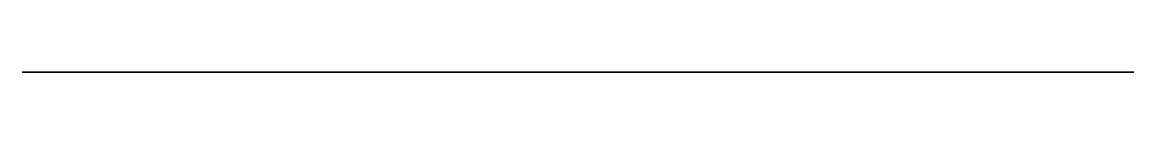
# Model space of a CAD drawing. Header units: millimetres. Extents: x -70.6 to 3.1, y 0 to 0.
import ezdxf

# ---------------------------------------------------------------- set-up
doc = ezdxf.new("R2010")
doc.units = ezdxf.units.MM
doc.layers.get('0').update_dxf_attribs({"color": 194, "true_color": 0x551cb1})

msp = doc.modelspace()

# ---------------------------------------------------------------- linework, layer by layer
at = {"color": 251, "true_color": 0x565656}
msp.add_polyline3d([(-33.695, 0, -112.393), (-32.272, 0, -112.404), (-32.272, 0, -116.538), (-9.174, 0, -116.538), (-9.174, 0, -112.48), (-5.872, 0, -112.48), (-5.859, 0, -111.845), (-5.816, 0, -111.192), (-5.779, 0, -110.865), (-5.731, 0, -110.541), (-5.669, 0, -110.221), (-5.594, 0, -109.908), (-5.518, 0, -109.658), (-5.427, 0, -109.414), (-5.321, 0, -109.176), (-5.2, 0, -108.946), (-5.066, 0, -108.724), (-4.919, 0, -108.51), (-4.759, 0, -108.305), (-4.588, 0, -108.108), (-4.39, 0, -107.907), (-4.181, 0, -107.719), (-3.962, 0, -107.545), (-3.732, 0, -107.385), (-3.493, 0, -107.242), (-3.37, 0, -107.177), (-3.245, 0, -107.116), (-3.118, 0, -107.06), (-2.988, 0, -107.009), (-2.856, 0, -106.963), (-2.723, 0, -106.921), (-2.517, 0, -106.868), (-2.31, 0, -106.826), (-2.1, 0, -106.796), (-1.888, 0, -106.777), (-1.676, 0, -106.769), (-1.463, 0, -106.773), (-1.25, 0, -106.787), (-1.038, 0, -106.813), (-0.826, 0, -106.849), (-0.616, 0, -106.897), (-0.407, 0, -106.955), (-0.201, 0, -107.024), (0.002, 0, -107.104), (0.202, 0, -107.194), (0.398, 0, -107.295), (0.59, 0, -107.406), (0.757, 0, -107.514), (0.92, 0, -107.631), (1.078, 0, -107.754), (1.232, 0, -107.884), (1.381, 0, -108.021), (1.525, 0, -108.162), (1.662, 0, -108.309), (1.794, 0, -108.459), (1.923, 0, -108.619), (2.044, 0, -108.785), (2.158, 0, -108.956), (2.264, 0, -109.131), (2.362, 0, -109.311), (2.453, 0, -109.495), (2.538, 0, -109.683), (2.615, 0, -109.874), (2.749, 0, -110.266), (2.858, 0, -110.668), (2.941, 0, -111.078), (3.002, 0, -111.492), (3.057, 0, -112.126), (3.082, 0, -112.767), (3.087, 0, -114.056), (3.087, 0, -127.143), (-11.879, 0, -127.143), (-11.879, 0, -125.573), (-11.881, 0, -125.527), (-11.884, 0, -125.483), (-11.89, 0, -125.439), (-11.897, 0, -125.396), (-11.907, 0, -125.354), (-11.919, 0, -125.312), (-11.933, 0, -125.272), (-11.948, 0, -125.232), (-11.966, 0, -125.193), (-11.985, 0, -125.155), (-12.006, 0, -125.119), (-12.029, 0, -125.083), (-12.054, 0, -125.049), (-12.08, 0, -125.016), (-12.107, 0, -124.984), (-12.136, 0, -124.953), (-12.167, 0, -124.924), (-12.198, 0, -124.897), (-12.231, 0, -124.871), (-12.266, 0, -124.846), (-12.301, 0, -124.824), (-12.338, 0, -124.802), (-12.376, 0, -124.783), (-12.415, 0, -124.765), (-12.454, 0, -124.75), (-12.495, 0, -124.736), (-12.537, 0, -124.724), (-12.579, 0, -124.714), (-12.622, 0, -124.707), (-12.666, 0, -124.701), (-12.71, 0, -124.698), (-12.755, 0, -124.697), (-56.588, 0, -124.697), (-56.633, 0, -124.698), (-56.677, 0, -124.701), (-56.721, 0, -124.707), (-56.764, 0, -124.714), (-56.806, 0, -124.724), (-56.848, 0, -124.736), (-56.889, 0, -124.75), (-56.928, 0, -124.765), (-56.967, 0, -124.783), (-57.005, 0, -124.802), (-57.042, 0, -124.824), (-57.077, 0, -124.846), (-57.112, 0, -124.871), (-57.145, 0, -124.897), (-57.176, 0, -124.924), (-57.207, 0, -124.953), (-57.236, 0, -124.984), (-57.263, 0, -125.016), (-57.289, 0, -125.049), (-57.314, 0, -125.083), (-57.337, 0, -125.119), (-57.358, 0, -125.155), (-57.377, 0, -125.193), (-57.395, 0, -125.232), (-57.41, 0, -125.272), (-57.424, 0, -125.312), (-57.436, 0, -125.354), (-57.446, 0, -125.396), (-57.453, 0, -125.439), (-57.459, 0, -125.483), (-57.462, 0, -125.527), (-57.464, 0, -125.573), (-57.464, 0, -126.86), (-70.615, 0, -126.86), (-70.615, 0, -100.48), (-60.673, 0, -100.48), (-60.673, 0, -106.549), (-59.478, 0, -106.549), (-59.416, 0, -106.244), (-59.342, 0, -105.942), (-59.256, 0, -105.643), (-59.158, 0, -105.348), (-59.049, 0, -105.058), (-58.927, 0, -104.772), (-58.794, 0, -104.491), (-58.65, 0, -104.215), (-58.495, 0, -103.944), (-58.328, 0, -103.68), (-58.15, 0, -103.423), (-57.962, 0, -103.173), (-57.764, 0, -102.93), (-57.557, 0, -102.695), (-57.341, 0, -102.47), (-57.117, 0, -102.253), (-56.98, 0, -102.131), (-56.839, 0, -102.013), (-56.694, 0, -101.901), (-56.546, 0, -101.794), (-56.394, 0, -101.693), (-56.239, 0, -101.597), (-56.081, 0, -101.507), (-55.919, 0, -101.422), (-55.755, 0, -101.344), (-55.588, 0, -101.272), (-55.419, 0, -101.206), (-55.247, 0, -101.147), (-55.073, 0, -101.094), (-54.897, 0, -101.048), (-54.719, 0, -101.009), (-54.539, 0, -100.977), (-54.319, 0, -100.948), (-54.098, 0, -100.929), (-53.876, 0, -100.921), (-53.653, 0, -100.923), (-53.431, 0, -100.937), (-53.208, 0, -100.962), (-52.986, 0, -100.998), (-52.765, 0, -101.045), (-52.483, 0, -101.12), (-52.203, 0, -101.208), (-51.926, 0, -101.308), (-51.654, 0, -101.421), (-51.387, 0, -101.545), (-51.125, 0, -101.68), (-50.87, 0, -101.826), (-50.623, 0, -101.982), (-50.474, 0, -102.084), (-50.329, 0, -102.192), (-50.051, 0, -102.423), (-49.788, 0, -102.672), (-49.538, 0, -102.936), (-49.3, 0, -103.215), (-49.072, 0, -103.507), (-48.645, 0, -104.119), (-47.494, 0, -106.042), (-46.756, 0, -107.342), (-46.116, 0, -108.405), (-45.77, 0, -108.919), (-45.4, 0, -109.415), (-44.926, 0, -109.974), (-44.675, 0, -110.24), (-44.414, 0, -110.495), (-44.006, 0, -110.862), (-43.577, 0, -111.206), (-43.128, 0, -111.522), (-42.896, 0, -111.669), (-42.66, 0, -111.806), (-42.403, 0, -111.941), (-42.138, 0, -112.06), (-41.866, 0, -112.164), (-41.59, 0, -112.25), (-41.309, 0, -112.319), (-41.024, 0, -112.37), (-40.737, 0, -112.401), (-40.593, 0, -112.41), (-40.449, 0, -112.413), (-40.435, 0, -111.8), (-40.412, 0, -111.496), (-40.373, 0, -111.197), (-40.346, 0, -111.051), (-40.315, 0, -110.906), (-40.277, 0, -110.764), (-40.233, 0, -110.625), (-40.183, 0, -110.489), (-40.125, 0, -110.357), (-40.06, 0, -110.228), (-39.986, 0, -110.104), (-39.86, 0, -109.918), (-39.721, 0, -109.741), (-39.57, 0, -109.574), (-39.408, 0, -109.418), (-39.236, 0, -109.272), (-39.053, 0, -109.137), (-38.861, 0, -109.015), (-38.659, 0, -108.906), (-38.492, 0, -108.829), (-38.322, 0, -108.761), (-38.15, 0, -108.703), (-37.975, 0, -108.654), (-37.799, 0, -108.616), (-37.621, 0, -108.587), (-37.442, 0, -108.567), (-37.262, 0, -108.557), (-37.132, 0, -108.557), (-37.002, 0, -108.561), (-36.873, 0, -108.571), (-36.744, 0, -108.585), (-36.616, 0, -108.605), (-36.489, 0, -108.629), (-36.363, 0, -108.659), (-36.239, 0, -108.693), (-36.115, 0, -108.732), (-35.993, 0, -108.775), (-35.873, 0, -108.824), (-35.754, 0, -108.876), (-35.637, 0, -108.933), (-35.522, 0, -108.994), (-35.41, 0, -109.06), (-35.299, 0, -109.13), (-35.131, 0, -109.248), (-34.967, 0, -109.377), (-34.811, 0, -109.514), (-34.664, 0, -109.658), (-34.592, 0, -109.735), (-34.523, 0, -109.815), (-34.457, 0, -109.897), (-34.393, 0, -109.981), (-34.276, 0, -110.155), (-34.171, 0, -110.337), (-34.078, 0, -110.526), (-33.997, 0, -110.721), (-33.929, 0, -110.921), (-33.874, 0, -111.126), (-33.811, 0, -111.437), (-33.763, 0, -111.754)], close=True, dxfattribs=at)

doc.saveas('drawing.dxf')
